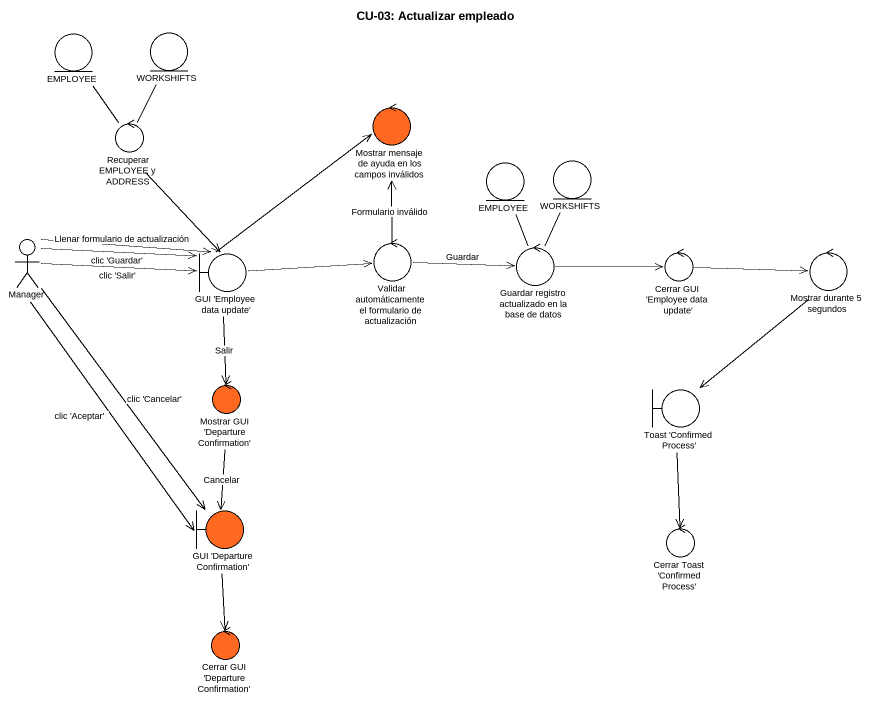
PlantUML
@startuml
title CU-03: Actualizar empleado
entity EMPLOYEE
entity WORKSHIFTS
control "Recuperar EMPLOYEE y ADDRESS" as Recuperar_EMPLOYEE_y_ADDRESS
control "Mostrar mensaje de ayuda en los campos inválidos" as Mostrar_mensaje_de_ayuda_en #FF6820
entity "EMPLOYEE" as EMPLOYEE_2
entity "WORKSHIFTS" as WORKSHIFTS_2
actor Manager
boundary "GUI 'Employee data update'" as GUI_Employee_data_update
control "Validar automáticamente el formulario de actualización" as Validar_automáticamente_el
control "Guardar registro actualizado en la base de datos" as Guardar_registro
control "Cerrar GUI 'Employee data update'" as Cerrar_GUI_Employee_data
control "Mostrar durante 5 segundos" as Mostrar_durante_5_segundos
control "Mostrar GUI 'Departure Confirmation'" as Mostrar_GUI_Departure #FF6820
boundary "Toast 'Confirmed Process'" as Toast_Confirmed_Process
boundary "GUI 'Departure Confirmation'" as GUI_Departure_Confirmation #FF6820
control "Cerrar Toast 'Confirmed Process'" as Cerrar_Toast_Confirmed
control "Cerrar GUI 'Departure Confirmation'" as Cerrar_GUI_Departure #FF6820
EMPLOYEE -- Recuperar_EMPLOYEE_y_ADDRESS
WORKSHIFTS -- Recuperar_EMPLOYEE_y_ADDRESS
Recuperar_EMPLOYEE_y_ADDRESS --> GUI_Employee_data_update
EMPLOYEE_2 -- Guardar_registro
WORKSHIFTS_2 -- Guardar_registro
Manager -right-> GUI_Employee_data_update : Llenar formulario de actualización
Manager -right-> GUI_Employee_data_update : clic 'Guardar'
Manager -right-> GUI_Employee_data_update : clic 'Salir'
Manager --> GUI_Departure_Confirmation : clic 'Cancelar'
Manager --> GUI_Departure_Confirmation : clic 'Aceptar'
GUI_Employee_data_update -up-> Mostrar_mensaje_de_ayuda_en
GUI_Employee_data_update -right-> Validar_automáticamente_el
GUI_Employee_data_update --> Mostrar_GUI_Departure : Salir
Validar_automáticamente_el -up-> Mostrar_mensaje_de_ayuda_en : Formulario inválido
Validar_automáticamente_el -right-> Guardar_registro : Guardar
Guardar_registro -right-> Cerrar_GUI_Employee_data
Cerrar_GUI_Employee_data -right-> Mostrar_durante_5_segundos
Mostrar_durante_5_segundos --> Toast_Confirmed_Process
Mostrar_GUI_Departure --> GUI_Departure_Confirmation : Cancelar
Toast_Confirmed_Process --> Cerrar_Toast_Confirmed
GUI_Departure_Confirmation --> Cerrar_GUI_Departure
@enduml
